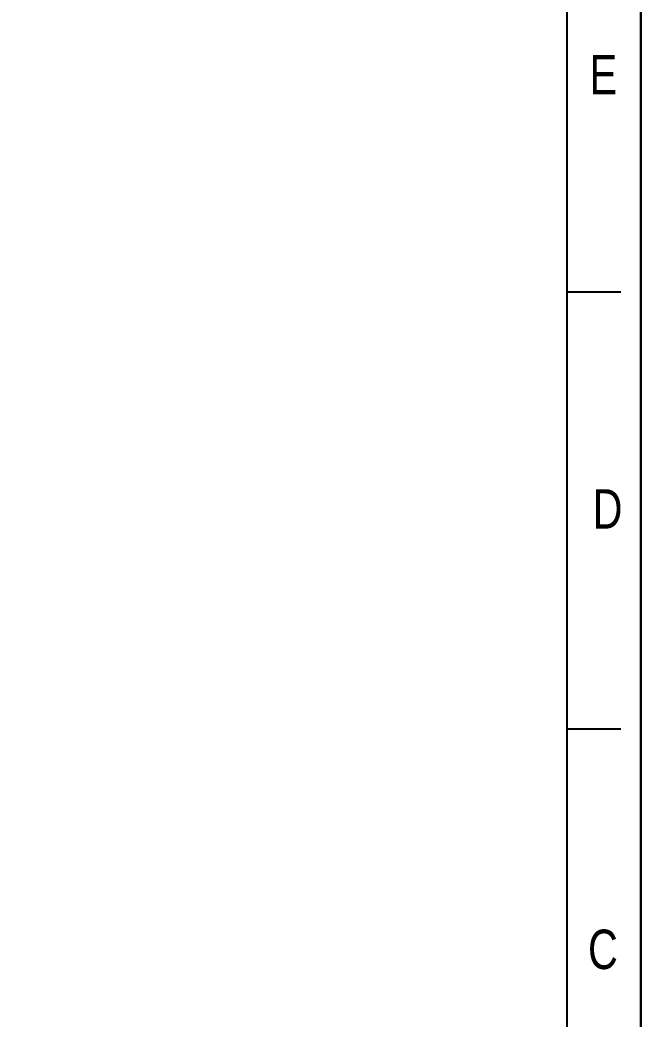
# Model space of a CAD drawing. Header units: millimetres. Extents: x 620 to 19791, y 2539 to 6969.
# Drawn here: x 3577 to 3995, y 3216 to 3878 of the extents above; entities that cross this region are included whole.
import ezdxf

# ---------------------------------------------------------------- set-up
doc = ezdxf.new("R2010")
doc.units = ezdxf.units.MM
doc.styles.add('CKSTANDARD', font='arial.ttf')
doc.styles.add('Roamns', font='romans.shx')

# ---------------------------------------------------------------- blocks, each defined once
blk = doc.blocks.new('standard template')
for p, q in [((37811.5, 17789.8), (37408.8, 17789.8)), ((37811.5, 14517.4), (37408.8, 14517.4))]:
    blk.add_line(p, q)
blk.add_lwpolyline([(37962.6, 4700.3), (-97.5, 4700.3), (-97.5, 30879.2), (37962.6, 30879.2)], close=True)
at = {"color": 7}
blk.add_lwpolyline([(456.3, 6673.6), (456.3, 5963.9), (456.3, 5254.1), (456.3, 30225.9), (37408.8, 30225.9), (37408.8, 5254.1)], dxfattribs=at)
at = {"style": 'CKSTANDARD', "width": 0.75}
for s, p in [('E', (37578.3, 19270)), ('D', (37601.4, 16019.8)), ('C', (37566.7, 12723.4))]:
    blk.add_text(s, height=294.8, dxfattribs=at).set_placement(p)
at = {"style": 'Roamns'}
for tag, p in [('PAGE_NAME', (27466, 7593.7)), ('PROJECT_NAME', (27466, 6883.9)), ('DRAWN_NAME', (27466, 6174.1)), ('VERSION', (34241, 6174.1)), ('SELECT_DATA', (27466, 5464.4)), ('PAGE_NUMBER', (34241, 5464.4))]:
    blk.add_attdef(tag, p, '', height=284.5, dxfattribs=at)

msp = doc.modelspace()

# ---------------------------------------------------------------- block references
at = {"transparency": 33554595, "xscale": 0.0885002660397285, "yscale": 0.0885002660397285, "zscale": 0.0885002660397285}
msp.add_blockref('standard template', (628.79136, 2123.06484), dxfattribs=at)
at = {"lineweight": -3, "transparency": 33554595, "xscale": 0.07965023943575565, "yscale": 0.07965023943575565, "zscale": 0.07965023943575565}
msp.add_blockref('standard template', (3996.25236, 2164.66282), dxfattribs=at)

doc.saveas('drawing.dxf')
